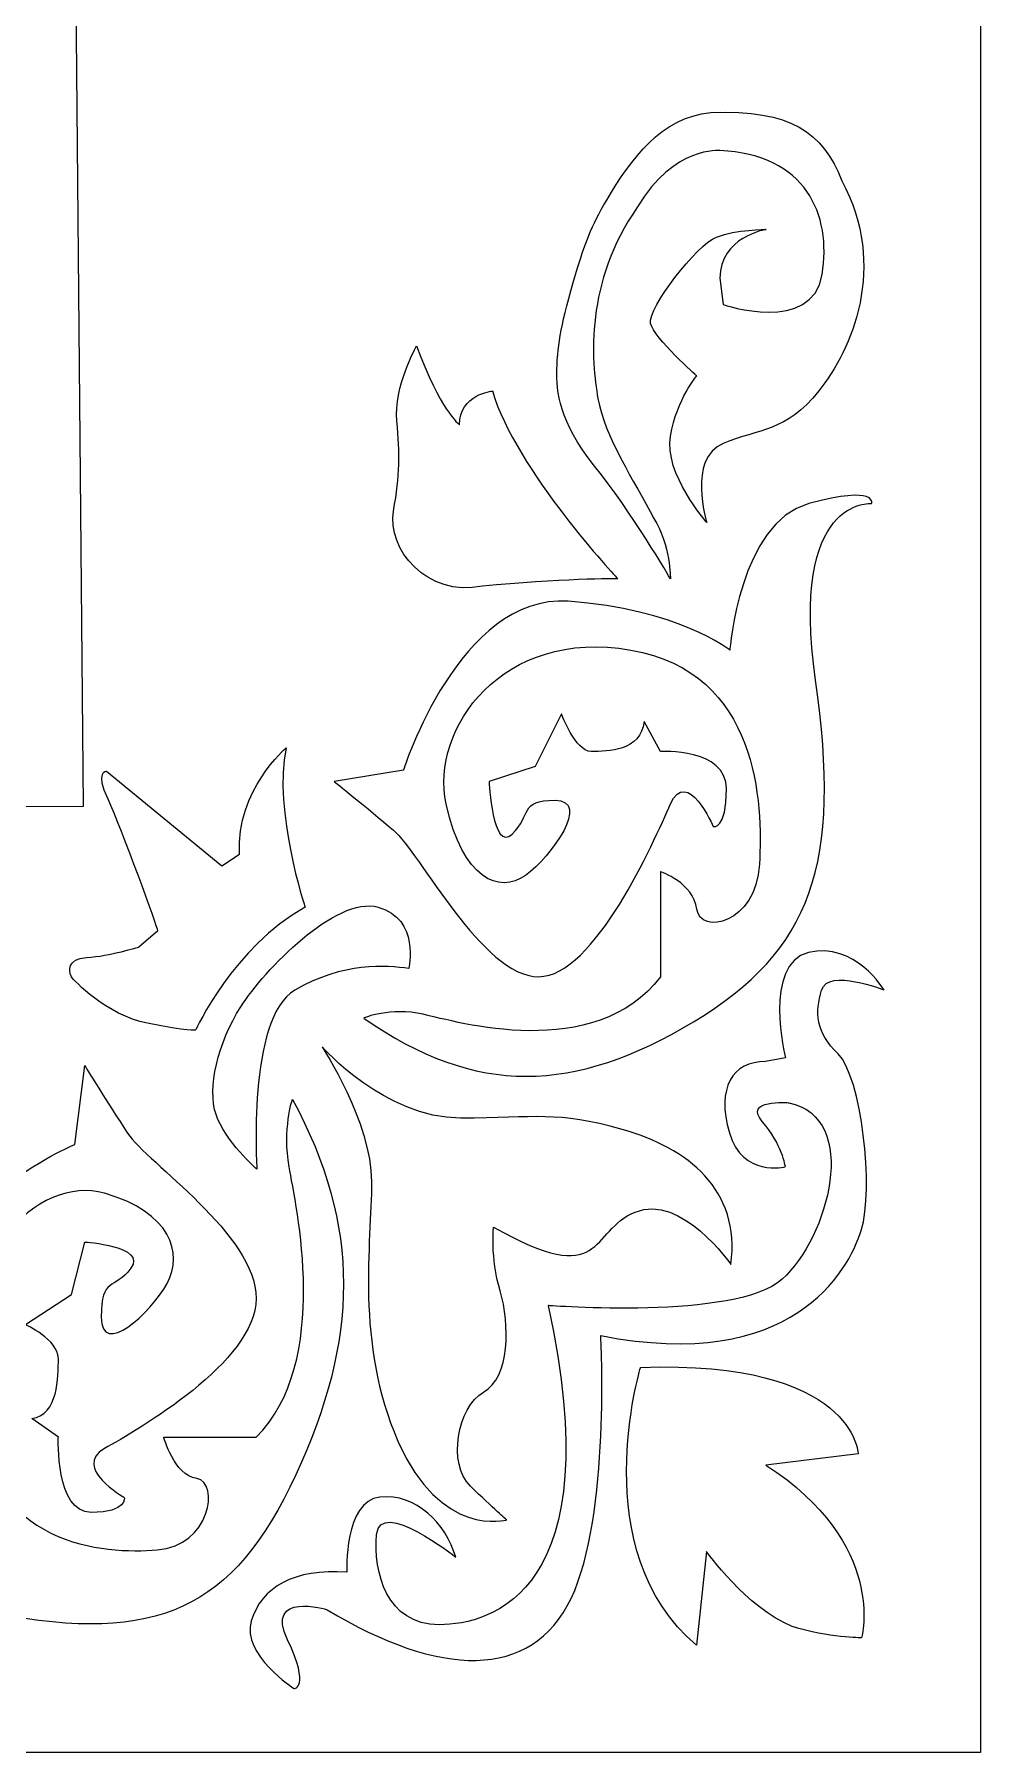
# Model space of a CAD drawing. Header units: millimetres. Extents: x -122 to 122, y -91 to 91.
# Drawn here: x 102.33 to 122.15, y -90.77 to -54.78 of the extents above; entities that cross this region are included whole.
import ezdxf

# ---------------------------------------------------------------- set-up
doc = ezdxf.new("R2010")
doc.units = ezdxf.units.MM
doc.header["$MEASUREMENT"] = 0
doc.layers.add('Camada 1', color=7, linetype='Continuous')

msp = doc.modelspace()

# ---------------------------------------------------------------- linework, layer by layer
at = {"layer": 'Camada 1', "color": 250, "lineweight": 20}
msp.add_open_spline([(-122.1541, -90.7698), (-122.1541, -90.7698), (122.1541, -90.7698), (122.1541, -90.7698), (122.1541, -90.7698), (122.1541, -90.7698), (122.1541, 90.7698), (122.1541, 90.7698), (122.1541, 90.7698), (122.1541, 90.7698), (-122.1541, 90.7698), (-122.1541, 90.7698), (-122.1541, 90.7698), (-122.1541, 90.7698), (-122.1541, -90.7698), (-122.1541, -90.7698), (-122.1541, -90.7698), (-122.1541, -90.7698), (-122.1541, -90.7698), (-122.1541, -90.7698)], degree=3, knots=[0, 0, 0, 0, 0.1666667, 0.1666667, 0.1666667, 0.1666667, 0.3333333, 0.3333333, 0.3333333, 0.3333333, 0.5, 0.5, 0.5, 0.5, 0.6666667, 0.6666667, 0.6666667, 0.6666667, 1, 1, 1, 1], dxfattribs=at)
at = {"layer": 'Camada 1', "color": 250, "lineweight": 9}
for points, knots in [([(-103.3611, 70.6136), (-103.3611, 70.6136), (102.0655, 72.0996), (102.0655, 72.0996), (102.0655, 72.0996), (102.0655, 72.0996), (103.3612, -70.9461), (103.3612, -70.9461), (103.3612, -70.9461), (103.3612, -70.9461), (-101.9791, -72.0995), (-101.9791, -72.0995), (-101.9791, -72.0995), (-101.9791, -72.0995), (-103.3611, 70.6136), (-103.3611, 70.6136)], [0, 0, 0, 0, 0.2, 0.2, 0.2, 0.2, 0.4, 0.4, 0.4, 0.4, 0.6, 0.6, 0.6, 0.6, 1, 1, 1, 1]), ([(116.5035, -56.4108), (115.4416, -56.5283), (114.8484, -57.3743), (114.3218, -58.2469), (114.3218, -58.2469), (113.9897, -58.7972), (113.8683, -59.1622), (113.674, -59.7823), (113.674, -59.7823), (113.3707, -60.8279), (113.2952, -61.2394), (113.2774, -61.7948), (113.2774, -61.7948), (113.2774, -62.2667), (113.3085, -62.8751), (114.0681, -63.8191), (114.0681, -63.8191), (114.8277, -64.7629), (115.6565, -66.1788), (115.6565, -66.1788), (115.6565, -66.1788), (115.6565, -66.1788), (115.6565, -65.4709), (115.3112, -64.9203), (115.3112, -64.9203), (114.8969, -64.1336), (114.2753, -63.1898), (114.1372, -62.4032), (114.1372, -62.4032), (113.999, -61.6166), (113.861, -59.9649), (114.966, -58.3917), (114.966, -58.3917), (115.732, -57.1086), (116.6924, -57.212), (116.6924, -57.212), (116.6924, -57.212), (118.4878, -57.2907), (119.0403, -58.5491), (118.8331, -59.8077), (118.8331, -59.8077), (118.6261, -61.0661), (116.7614, -60.4369), (116.7614, -60.4369), (116.7614, -60.4369), (116.7614, -60.4369), (116.6924, -59.8862), (116.6924, -59.8862), (116.6924, -59.8862), (116.6924, -59.0211), (117.6592, -58.8638), (117.6592, -58.8638), (117.6592, -58.8638), (117.6592, -58.8638), (117.0377, -58.8638), (116.6233, -59.0211), (116.6233, -59.0211), (116.209, -59.1784), (115.1732, -60.5155), (115.2421, -60.8301), (115.2421, -60.8301), (115.3112, -61.1448), (116.209, -61.9313), (116.209, -61.9313), (116.209, -61.9313), (116.209, -61.9313), (115.7946, -62.4032), (115.6565, -63.1898), (115.6565, -63.1898), (115.5183, -63.9764), (116.416, -64.999), (116.416, -64.999), (116.416, -64.999), (116.416, -64.999), (116.0018, -63.6617), (116.7614, -63.3472), (116.7614, -63.3472), (117.521, -63.0326), (118.0735, -63.1111), (118.7641, -62.2459), (118.7641, -62.2459), (119.4547, -61.3806), (120.2143, -59.6502), (119.2475, -57.8412), (119.2475, -57.8412), (118.8434, -56.8303), (118.1898, -56.3487), (116.5035, -56.4108)], [0, 0, 0, 0, 0.0434783, 0.0434783, 0.0434783, 0.0434783, 0.0869565, 0.0869565, 0.0869565, 0.0869565, 0.1304348, 0.1304348, 0.1304348, 0.1304348, 0.173913, 0.173913, 0.173913, 0.173913, 0.2173913, 0.2173913, 0.2173913, 0.2173913, 0.2608696, 0.2608696, 0.2608696, 0.2608696, 0.3043478, 0.3043478, 0.3043478, 0.3043478, 0.3478261, 0.3478261, 0.3478261, 0.3478261, 0.3913043, 0.3913043, 0.3913043, 0.3913043, 0.4347826, 0.4347826, 0.4347826, 0.4347826, 0.4782609, 0.4782609, 0.4782609, 0.4782609, 0.5217391, 0.5217391, 0.5217391, 0.5217391, 0.5652174, 0.5652174, 0.5652174, 0.5652174, 0.6086957, 0.6086957, 0.6086957, 0.6086957, 0.6521739, 0.6521739, 0.6521739, 0.6521739, 0.6956522, 0.6956522, 0.6956522, 0.6956522, 0.7391304, 0.7391304, 0.7391304, 0.7391304, 0.7826087, 0.7826087, 0.7826087, 0.7826087, 0.826087, 0.826087, 0.826087, 0.826087, 0.8695652, 0.8695652, 0.8695652, 0.8695652, 0.9130435, 0.9130435, 0.9130435, 0.9130435, 1, 1, 1, 1]), ([(114.5516, -66.1788), (114.5516, -66.1788), (112.4106, -63.8977), (111.9273, -62.2459), (111.9273, -62.2459), (111.9273, -62.2459), (111.2368, -62.3246), (111.2368, -62.9538), (111.2368, -62.9538), (111.2368, -62.9538), (110.8224, -62.6392), (110.3389, -61.3022), (110.3389, -61.3022), (110.3389, -61.3022), (109.8556, -62.1673), (109.9246, -62.8751), (109.9246, -62.8751), (109.9935, -63.5831), (109.9935, -63.9764), (109.8556, -64.7629), (109.8556, -64.7629), (109.7174, -65.5494), (110.5461, -66.5721), (111.7201, -66.3361), (111.7201, -66.3361), (113.3085, -66.1788), (114.5516, -66.1788), (114.5516, -66.1788)], [0, 0, 0, 0, 0.125, 0.125, 0.125, 0.125, 0.25, 0.25, 0.25, 0.25, 0.375, 0.375, 0.375, 0.375, 0.5, 0.5, 0.5, 0.5, 0.625, 0.625, 0.625, 0.625, 0.75, 0.75, 0.75, 0.75, 1, 1, 1, 1]), ([(119.8689, -64.6055), (119.8689, -64.6055), (118.1428, -64.4484), (118.6952, -68.3024), (118.6952, -68.3024), (119.2473, -72.1567), (118.6259, -73.9657), (116.1398, -75.4603), (116.1398, -75.4603), (113.6538, -76.9547), (111.5821, -77.0333), (109.234, -75.3816), (109.234, -75.3816), (109.234, -75.3816), (109.7865, -75.1456), (110.477, -75.3029), (110.477, -75.3029), (111.1677, -75.4601), (114.0681, -76.3254), (115.4492, -74.5163), (115.4492, -74.5163), (115.4492, -74.5163), (115.4492, -72.314), (115.4492, -72.314), (115.4492, -72.314), (115.4492, -72.314), (116.1398, -72.5499), (116.209, -73.1005), (116.209, -73.1005), (116.2781, -73.651), (117.452, -73.4151), (117.521, -72.1567), (117.521, -72.1567), (117.5902, -70.8982), (117.521, -68.1451), (114.8277, -67.6732), (114.8277, -67.6732), (112.1345, -67.2012), (110.6152, -69.325), (110.9604, -70.8982), (110.9604, -70.8982), (111.3057, -72.4712), (112.0654, -72.7859), (112.6178, -72.3927), (112.6178, -72.3927), (113.1704, -71.9994), (113.999, -70.8195), (113.2395, -70.8195), (113.2395, -70.8195), (112.4798, -70.8195), (112.756, -71.1343), (112.3417, -71.5273), (112.3417, -71.5273), (111.9273, -71.9206), (111.8582, -70.4261), (111.8582, -70.4261), (111.8582, -70.4261), (111.8582, -70.4261), (112.8251, -70.1115), (112.8251, -70.1115), (112.8251, -70.1115), (112.8251, -70.1115), (113.3775, -69.0104), (113.3775, -69.0104), (113.3775, -69.0104), (113.3775, -69.0104), (113.6538, -69.7969), (113.999, -69.7969), (113.999, -69.7969), (114.3444, -69.7969), (115.0349, -69.7969), (115.1039, -69.1678), (115.1039, -69.1678), (115.1039, -69.1678), (115.4492, -69.7969), (115.4492, -69.7969), (115.4492, -69.7969), (115.4492, -69.7969), (116.8305, -69.7183), (116.8305, -70.5834), (116.8305, -70.5834), (116.8305, -71.4487), (116.5542, -71.37), (116.5542, -71.37), (116.5542, -71.37), (116.5542, -71.37), (116.0016, -70.1115), (115.6565, -70.8982), (115.6565, -70.8982), (115.3112, -71.6846), (114.0681, -74.5163), (112.8941, -74.5163), (112.8941, -74.5163), (111.7201, -74.5163), (110.408, -71.9206), (109.8556, -71.4487), (109.8556, -71.4487), (109.3031, -70.9768), (108.6125, -70.4261), (108.6125, -70.4261), (108.6125, -70.4261), (108.6125, -70.4261), (110.0628, -70.1902), (110.0628, -70.1902), (110.0628, -70.1902), (110.0628, -70.1902), (111.2368, -66.4934), (113.5158, -66.6507), (113.5158, -66.6507), (115.7945, -66.808), (116.8995, -67.6732), (116.8995, -67.6732), (116.8995, -67.6732), (116.8995, -67.6732), (117.1067, -64.999), (118.5569, -64.6055), (118.5569, -64.6055), (120.0073, -64.2123), (119.8689, -64.6055), (119.8689, -64.6055)], [0, 0, 0, 0, 0.0322581, 0.0322581, 0.0322581, 0.0322581, 0.0645161, 0.0645161, 0.0645161, 0.0645161, 0.0967742, 0.0967742, 0.0967742, 0.0967742, 0.1290323, 0.1290323, 0.1290323, 0.1290323, 0.1612903, 0.1612903, 0.1612903, 0.1612903, 0.1935484, 0.1935484, 0.1935484, 0.1935484, 0.2258065, 0.2258065, 0.2258065, 0.2258065, 0.2580645, 0.2580645, 0.2580645, 0.2580645, 0.2903226, 0.2903226, 0.2903226, 0.2903226, 0.3225806, 0.3225806, 0.3225806, 0.3225806, 0.3548387, 0.3548387, 0.3548387, 0.3548387, 0.3870968, 0.3870968, 0.3870968, 0.3870968, 0.4193548, 0.4193548, 0.4193548, 0.4193548, 0.4516129, 0.4516129, 0.4516129, 0.4516129, 0.483871, 0.483871, 0.483871, 0.483871, 0.516129, 0.516129, 0.516129, 0.516129, 0.5483871, 0.5483871, 0.5483871, 0.5483871, 0.5806452, 0.5806452, 0.5806452, 0.5806452, 0.6129032, 0.6129032, 0.6129032, 0.6129032, 0.6451613, 0.6451613, 0.6451613, 0.6451613, 0.6774194, 0.6774194, 0.6774194, 0.6774194, 0.7096774, 0.7096774, 0.7096774, 0.7096774, 0.7419355, 0.7419355, 0.7419355, 0.7419355, 0.7741935, 0.7741935, 0.7741935, 0.7741935, 0.8064516, 0.8064516, 0.8064516, 0.8064516, 0.8387097, 0.8387097, 0.8387097, 0.8387097, 0.8709677, 0.8709677, 0.8709677, 0.8709677, 0.9032258, 0.9032258, 0.9032258, 0.9032258, 0.9354839, 0.9354839, 0.9354839, 0.9354839, 1, 1, 1, 1]), ([(103.1125, -74.5192), (103.1444, -74.5876), (103.8463, -75.3187), (104.7021, -75.4924), (104.7021, -75.4924), (105.558, -75.6661), (105.7109, -75.6314), (105.7109, -75.6314), (105.7109, -75.6314), (105.7109, -75.6314), (106.5057, -73.8935), (108.0036, -73.0594), (108.0036, -73.0594), (108.0036, -73.0594), (107.331, -71.0438), (107.6062, -69.723), (107.6062, -69.723), (107.6062, -69.723), (106.567, -70.5917), (106.6279, -71.9473), (106.6279, -71.9473), (106.6279, -71.9473), (106.2612, -72.1906), (106.2612, -72.1906), (106.2612, -72.1906), (106.2612, -72.1906), (103.8462, -70.2096), (103.8462, -70.2096), (103.8462, -70.2096), (103.8462, -70.2096), (103.6016, -70.2094), (103.8769, -70.8003), (103.8769, -70.8003), (104.1519, -71.391), (104.9325, -73.5315), (104.916, -73.5459), (104.916, -73.5459), (104.916, -73.5459), (104.5185, -73.8935), (104.5185, -73.8935), (104.5185, -73.8935), (104.5185, -73.8935), (103.9117, -74.082), (103.4283, -74.1153), (103.4283, -74.1153), (103.0083, -74.1443), (103.0537, -74.3933), (103.1125, -74.5192)], [0, 0, 0, 0, 0.0769231, 0.0769231, 0.0769231, 0.0769231, 0.1538462, 0.1538462, 0.1538462, 0.1538462, 0.2307692, 0.2307692, 0.2307692, 0.2307692, 0.3076923, 0.3076923, 0.3076923, 0.3076923, 0.3846154, 0.3846154, 0.3846154, 0.3846154, 0.4615385, 0.4615385, 0.4615385, 0.4615385, 0.5384615, 0.5384615, 0.5384615, 0.5384615, 0.6153846, 0.6153846, 0.6153846, 0.6153846, 0.6923077, 0.6923077, 0.6923077, 0.6923077, 0.7692308, 0.7692308, 0.7692308, 0.7692308, 0.8461538, 0.8461538, 0.8461538, 0.8461538, 1, 1, 1, 1]), ([(106.9948, -78.5507), (106.9948, -78.5507), (106.7809, -75.3879), (107.7897, -74.7972), (107.7897, -74.7972), (108.7983, -74.2064), (109.7153, -74.2758), (110.1741, -74.3453), (110.1741, -74.3453), (110.1741, -74.3453), (110.4186, -73.3027), (109.5322, -73.0594), (109.5322, -73.0594), (108.6456, -72.8161), (107.1474, -74.3801), (106.6586, -75.1447), (106.6586, -75.1447), (106.1694, -75.9093), (105.9554, -76.8479), (106.1389, -77.4038), (106.1389, -77.4038), (106.3223, -77.9598), (106.9948, -78.5507), (106.9948, -78.5507)], [0, 0, 0, 0, 0.1428571, 0.1428571, 0.1428571, 0.1428571, 0.2857143, 0.2857143, 0.2857143, 0.2857143, 0.4285714, 0.4285714, 0.4285714, 0.4285714, 0.5714286, 0.5714286, 0.5714286, 0.5714286, 0.7142857, 0.7142857, 0.7142857, 0.7142857, 1, 1, 1, 1]), ([(107.7749, -89.4273), (107.7749, -89.4273), (106.67, -88.7193), (106.8771, -88.0115), (106.8771, -88.0115), (107.0844, -87.3036), (107.7749, -86.9103), (108.8798, -86.9889), (108.8798, -86.9889), (108.8798, -86.9889), (108.8107, -85.4944), (109.5704, -85.4158), (109.5704, -85.4158), (110.3299, -85.3371), (110.9515, -85.9664), (111.1588, -86.6743), (111.1588, -86.6743), (111.1588, -86.6743), (109.5704, -85.4158), (109.5014, -86.2024), (109.5014, -86.2024), (109.4324, -86.9889), (109.7085, -88.0902), (110.8135, -88.0902), (110.8135, -88.0902), (111.9185, -88.0902), (114.4045, -87.3823), (113.0923, -81.4044), (113.0923, -81.4044), (113.0923, -81.4044), (117.0288, -81.719), (117.9957, -80.8537), (117.9957, -80.8537), (118.9623, -79.9886), (119.6529, -77.4716), (118.1336, -77.157), (118.1336, -77.157), (118.1336, -77.157), (117.1668, -77.0783), (117.5812, -77.5502), (117.5812, -77.5502), (117.9957, -78.0221), (118.0647, -78.4942), (118.0647, -78.4942), (118.0647, -78.4942), (118.0647, -78.4942), (117.1668, -78.7301), (116.8905, -77.7861), (116.8905, -77.7861), (116.6145, -76.8424), (116.9598, -76.2917), (117.6503, -76.2917), (117.6503, -76.2917), (117.6503, -76.2917), (118.0647, -76.213), (118.0647, -76.213), (118.0647, -76.213), (118.0647, -76.213), (117.5812, -74.2467), (118.548, -74.0107), (118.548, -74.0107), (119.5148, -73.7747), (120.1364, -74.7972), (120.1364, -74.7972), (120.1364, -74.7972), (120.1364, -74.7972), (118.9623, -74.3253), (118.8242, -74.7972), (118.8242, -74.7972), (118.6862, -75.2691), (118.6862, -75.6626), (119.1696, -76.1344), (119.1696, -76.1344), (119.6529, -76.6064), (119.9291, -78.966), (119.6529, -79.8313), (119.6529, -79.8313), (119.3768, -80.6965), (118.2027, -82.8202), (114.1974, -82.0336), (114.1974, -82.0336), (114.1974, -82.0336), (114.4045, -85.8092), (113.5758, -87.5396), (113.5758, -87.5396), (112.7471, -89.2701), (110.8135, -89.1914), (108.4654, -87.7755), (108.4654, -87.7755), (108.4654, -87.7755), (107.1533, -87.3823), (107.6367, -88.4048), (107.6367, -88.4048), (108.1202, -89.4273), (107.7749, -89.4273), (107.7749, -89.4273)], [0, 0, 0, 0, 0.04, 0.04, 0.04, 0.04, 0.08, 0.08, 0.08, 0.08, 0.12, 0.12, 0.12, 0.12, 0.16, 0.16, 0.16, 0.16, 0.2, 0.2, 0.2, 0.2, 0.24, 0.24, 0.24, 0.24, 0.28, 0.28, 0.28, 0.28, 0.32, 0.32, 0.32, 0.32, 0.36, 0.36, 0.36, 0.36, 0.4, 0.4, 0.4, 0.4, 0.44, 0.44, 0.44, 0.44, 0.48, 0.48, 0.48, 0.48, 0.52, 0.52, 0.52, 0.52, 0.56, 0.56, 0.56, 0.56, 0.6, 0.6, 0.6, 0.6, 0.64, 0.64, 0.64, 0.64, 0.68, 0.68, 0.68, 0.68, 0.72, 0.72, 0.72, 0.72, 0.76, 0.76, 0.76, 0.76, 0.8, 0.8, 0.8, 0.8, 0.84, 0.84, 0.84, 0.84, 0.88, 0.88, 0.88, 0.88, 0.92, 0.92, 0.92, 0.92, 1, 1, 1, 1]), ([(108.3597, -75.9841), (108.3597, -75.9841), (109.672, -77.4785), (111.2602, -77.4785), (111.2602, -77.4785), (112.8485, -77.4785), (113.2629, -77.3212), (114.6441, -77.7144), (114.6441, -77.7144), (116.0252, -78.1077), (117.1302, -78.973), (116.923, -80.5461), (116.923, -80.5461), (116.923, -80.5461), (115.8871, -79.0518), (114.9203, -79.4451), (114.9203, -79.4451), (113.9536, -79.8381), (114.2988, -81.0966), (111.9508, -79.7596), (111.9508, -79.7596), (111.9508, -79.7596), (111.8817, -80.3888), (112.0889, -81.0966), (112.0889, -81.0966), (112.2962, -81.8046), (112.296, -82.9059), (111.7436, -83.2204), (111.7436, -83.2204), (111.1912, -83.535), (110.9841, -84.7149), (111.4674, -85.1868), (111.4674, -85.1868), (111.9508, -85.6589), (112.227, -85.8948), (112.227, -85.8948), (112.227, -85.8948), (112.227, -85.8948), (110.8458, -86.288), (109.9481, -84.243), (109.9481, -84.243), (109.0504, -82.198), (109.3955, -80.0742), (109.3955, -78.8157), (109.3955, -78.8157), (109.3955, -77.5572), (108.3597, -75.9841), (108.3597, -75.9841)], [0, 0, 0, 0, 0.0769231, 0.0769231, 0.0769231, 0.0769231, 0.1538462, 0.1538462, 0.1538462, 0.1538462, 0.2307692, 0.2307692, 0.2307692, 0.2307692, 0.3076923, 0.3076923, 0.3076923, 0.3076923, 0.3846154, 0.3846154, 0.3846154, 0.3846154, 0.4615385, 0.4615385, 0.4615385, 0.4615385, 0.5384615, 0.5384615, 0.5384615, 0.5384615, 0.6153846, 0.6153846, 0.6153846, 0.6153846, 0.6923077, 0.6923077, 0.6923077, 0.6923077, 0.7692308, 0.7692308, 0.7692308, 0.7692308, 0.8461538, 0.8461538, 0.8461538, 0.8461538, 1, 1, 1, 1]), ([(98.2771, -89.1983), (98.2771, -89.1983), (98.139, -87.232), (101.523, -87.8612), (101.523, -87.8612), (104.9067, -88.4903), (106.495, -87.7825), (107.8072, -84.9509), (107.8072, -84.9509), (109.1194, -82.1193), (109.1884, -79.7596), (107.7383, -77.0853), (107.7383, -77.0853), (107.7383, -77.0853), (107.531, -77.7146), (107.6692, -78.501), (107.6692, -78.501), (107.8072, -79.2876), (108.567, -82.5912), (106.9786, -84.1643), (106.9786, -84.1643), (106.9786, -84.1643), (105.045, -84.1643), (105.045, -84.1643), (105.045, -84.1643), (105.045, -84.1643), (105.2521, -84.9509), (105.7355, -85.0295), (105.7355, -85.0295), (106.2189, -85.1081), (106.0118, -86.4453), (104.9067, -86.524), (104.9067, -86.524), (103.8019, -86.6026), (101.3848, -86.524), (100.9705, -83.4563), (100.9705, -83.4563), (100.5562, -80.3889), (102.4209, -78.6584), (103.8019, -79.0516), (103.8019, -79.0516), (105.1829, -79.4449), (105.4592, -80.3102), (105.114, -80.9395), (105.114, -80.9395), (104.7687, -81.5687), (103.7328, -82.5125), (103.7328, -81.6473), (103.7328, -81.6473), (103.7328, -80.7821), (104.0091, -81.0966), (104.3543, -80.6247), (104.3543, -80.6247), (104.6995, -80.1529), (103.3874, -80.0742), (103.3874, -80.0742), (103.3874, -80.0742), (103.3874, -80.0742), (103.1113, -81.1754), (103.1113, -81.1754), (103.1113, -81.1754), (103.1113, -81.1754), (102.1444, -81.8046), (102.1444, -81.8046), (102.1444, -81.8046), (102.1444, -81.8046), (102.8351, -82.1192), (102.8351, -82.5125), (102.8351, -82.5125), (102.8351, -82.9057), (102.8351, -83.6924), (102.2826, -83.771), (102.2826, -83.771), (102.2826, -83.771), (102.8351, -84.1643), (102.8351, -84.1643), (102.8351, -84.1643), (102.8351, -84.1643), (102.766, -85.7375), (103.5256, -85.7375), (103.5256, -85.7375), (104.2852, -85.7375), (104.2163, -85.4229), (104.2163, -85.4229), (104.2163, -85.4229), (104.2163, -85.4229), (103.1114, -84.7936), (103.8019, -84.4003), (103.8019, -84.4003), (104.4924, -84.0071), (106.9786, -82.5912), (106.9786, -81.2541), (106.9786, -81.2541), (106.9786, -79.9169), (104.6996, -78.4223), (104.2852, -77.7931), (104.2852, -77.7931), (103.8709, -77.164), (103.3874, -76.3773), (103.3874, -76.3773), (103.3874, -76.3773), (103.3874, -76.3773), (103.1803, -78.0291), (103.1803, -78.0291), (103.1803, -78.0291), (103.1803, -78.0291), (99.9346, -79.3664), (100.0727, -81.9619), (100.0727, -81.9619), (100.2109, -84.5576), (100.9705, -85.8161), (100.9705, -85.8161), (100.9705, -85.8161), (100.9705, -85.8161), (98.6225, -86.0521), (98.2771, -87.7039), (98.2771, -87.7039), (97.9318, -89.3556), (98.2771, -89.1983), (98.2771, -89.1983)], [0, 0, 0, 0, 0.0322581, 0.0322581, 0.0322581, 0.0322581, 0.0645161, 0.0645161, 0.0645161, 0.0645161, 0.0967742, 0.0967742, 0.0967742, 0.0967742, 0.1290323, 0.1290323, 0.1290323, 0.1290323, 0.1612903, 0.1612903, 0.1612903, 0.1612903, 0.1935484, 0.1935484, 0.1935484, 0.1935484, 0.2258065, 0.2258065, 0.2258065, 0.2258065, 0.2580645, 0.2580645, 0.2580645, 0.2580645, 0.2903226, 0.2903226, 0.2903226, 0.2903226, 0.3225806, 0.3225806, 0.3225806, 0.3225806, 0.3548387, 0.3548387, 0.3548387, 0.3548387, 0.3870968, 0.3870968, 0.3870968, 0.3870968, 0.4193548, 0.4193548, 0.4193548, 0.4193548, 0.4516129, 0.4516129, 0.4516129, 0.4516129, 0.483871, 0.483871, 0.483871, 0.483871, 0.516129, 0.516129, 0.516129, 0.516129, 0.5483871, 0.5483871, 0.5483871, 0.5483871, 0.5806452, 0.5806452, 0.5806452, 0.5806452, 0.6129032, 0.6129032, 0.6129032, 0.6129032, 0.6451613, 0.6451613, 0.6451613, 0.6451613, 0.6774194, 0.6774194, 0.6774194, 0.6774194, 0.7096774, 0.7096774, 0.7096774, 0.7096774, 0.7419355, 0.7419355, 0.7419355, 0.7419355, 0.7741935, 0.7741935, 0.7741935, 0.7741935, 0.8064516, 0.8064516, 0.8064516, 0.8064516, 0.8387097, 0.8387097, 0.8387097, 0.8387097, 0.8709677, 0.8709677, 0.8709677, 0.8709677, 0.9032258, 0.9032258, 0.9032258, 0.9032258, 0.9354839, 0.9354839, 0.9354839, 0.9354839, 1, 1, 1, 1]), ([(119.6582, -88.3637), (119.6582, -88.3637), (120.2106, -86.3973), (117.6554, -84.7456), (117.6554, -84.7456), (117.6554, -84.7456), (119.5892, -84.5096), (119.5892, -84.5096), (119.5892, -84.5096), (119.5892, -84.5096), (119.5201, -82.5431), (115.0314, -82.7003), (115.0314, -82.7003), (115.0314, -82.7003), (113.8572, -86.5546), (116.2052, -88.521), (116.2052, -88.521), (116.2052, -88.521), (116.4124, -86.5546), (116.4124, -86.5546), (116.4124, -86.5546), (116.4124, -86.5546), (117.2412, -87.7344), (118.208, -88.1277), (118.208, -88.1277), (118.9676, -88.3637), (119.6582, -88.3637), (119.6582, -88.3637)], [0, 0, 0, 0, 0.125, 0.125, 0.125, 0.125, 0.25, 0.25, 0.25, 0.25, 0.375, 0.375, 0.375, 0.375, 0.5, 0.5, 0.5, 0.5, 0.625, 0.625, 0.625, 0.625, 0.75, 0.75, 0.75, 0.75, 1, 1, 1, 1])]:
    msp.add_open_spline(points, degree=3, knots=knots, dxfattribs=at)

doc.saveas('drawing.dxf')
